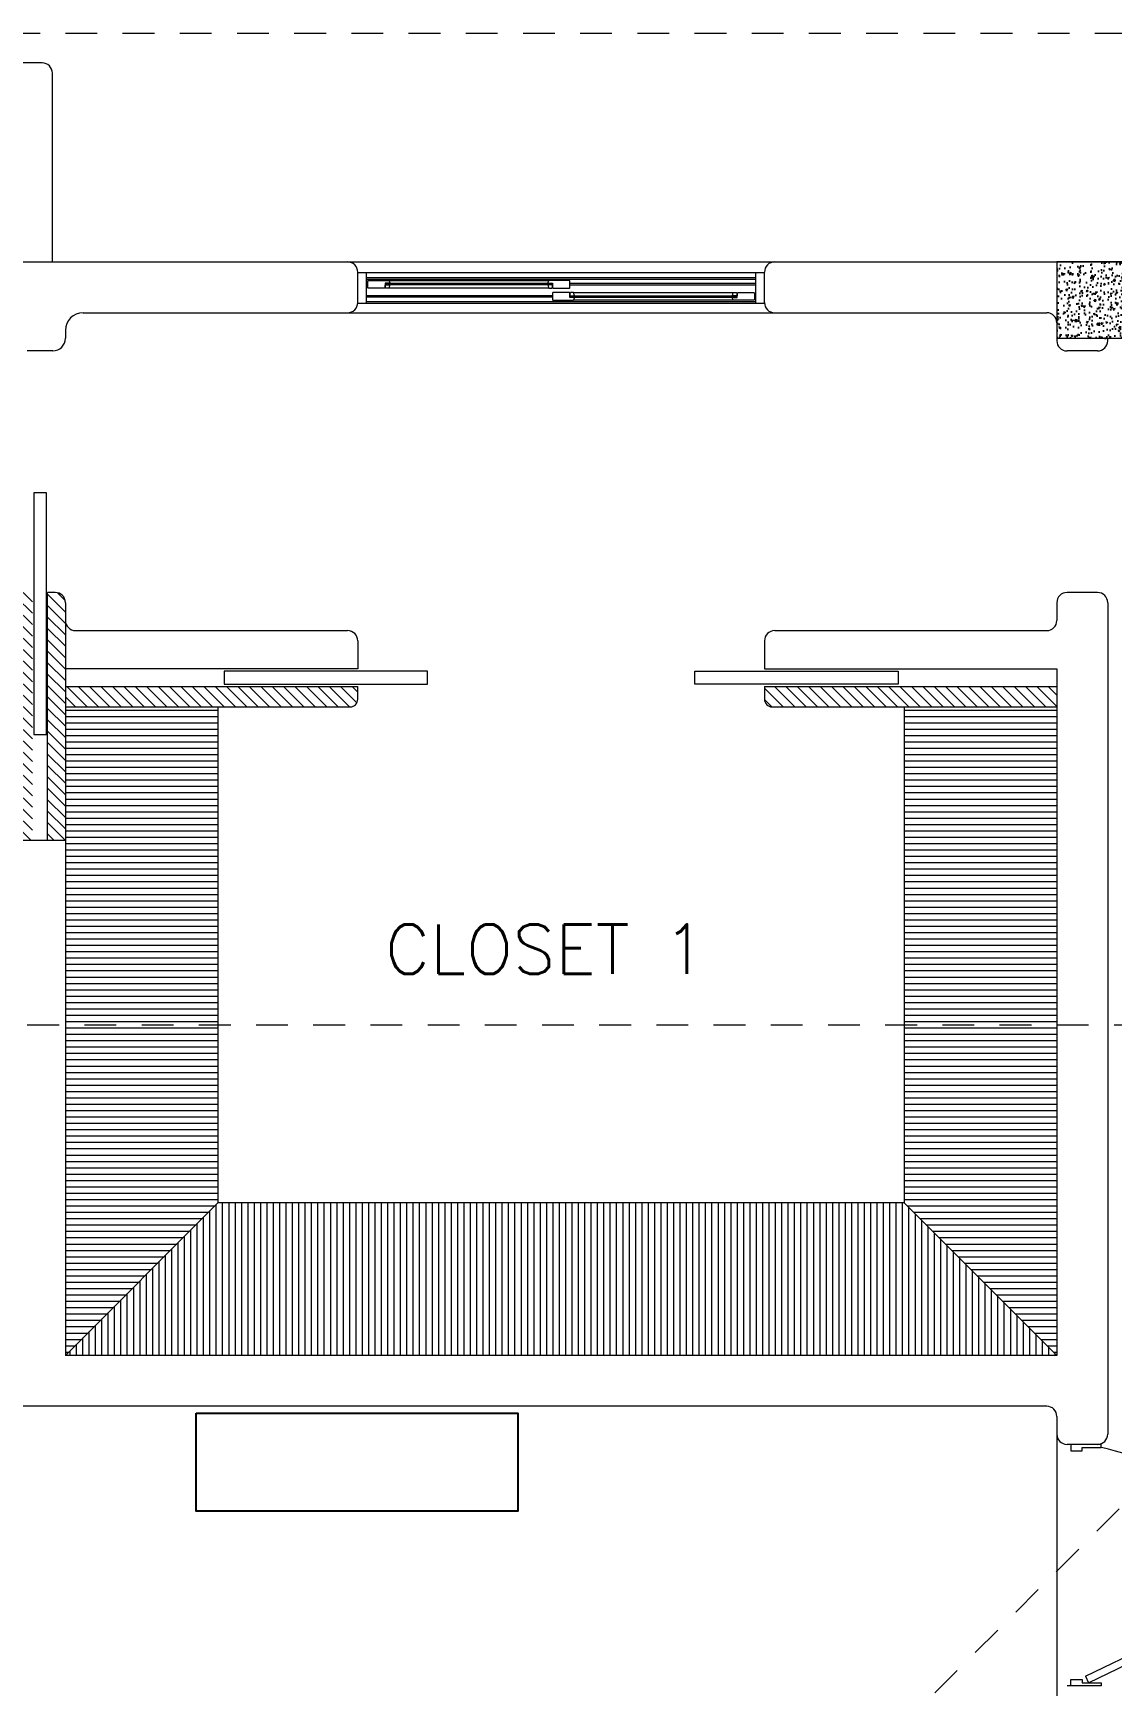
# Model space of a CAD drawing. Header units: metres. Extents: x -232 to 581, y 30 to 789.
# Drawn here: x 110.34 to 114.58, y 602.54 to 609.04 of the extents above; entities that cross this region are included whole.
import ezdxf

# ---------------------------------------------------------------- set-up
doc = ezdxf.new("R2010")
doc.units = ezdxf.units.M
doc.linetypes.add('HIDDEN2', pattern=[0.1875, 0.125, -0.0625])
for name, color, linetype, lineweight in [('A-DOOR', 35, 'Continuous', 5), ('A-WALL', 250, 'Continuous', 20), ('baños', 140, 'Continuous', 0), ('closets', 253, 'Continuous', 0), ('Columnas', 7, 'Continuous', 18), ('cristales', 131, 'Continuous', 0), ('muros bajitos', 252, 'Continuous', 5), ('PLF 01', 252, 'Continuous', 9), ('textos', 7, 'Continuous', 0)]:
    doc.layers.add(name, color=color, linetype=linetype, lineweight=lineweight)
doc.layers.add('HATCH', color=8, linetype='Continuous')
doc.layers.add('MOBILIARIOS', color=252, linetype='Continuous')
doc.layers.add('PISO', color=7, linetype='Continuous', lineweight=5, true_color=0xe6e6e6)
doc.layers.add('Techos 1', color=7, linetype='HIDDEN2', lineweight=9, true_color=0x42391a)
doc.styles.get("Standard").update_dxf_attribs({"font": 'arial.ttf'})

# ---------------------------------------------------------------- blocks, each defined once
blk = doc.blocks.new('puerta 1.00')
at = {"layer": 'A-DOOR'}
for p, q in [((-0.15, -0.0125), (-0.9369, -0.3949)), ((-0.1376, -0.038), (-0.9245, -0.4204)), ((-0.1376, -0.038), (-0.15, -0.0125)), ((-0.8946, -0.3743), (-0.8996, -0.3641)), ((-0.8777, -0.3661), (-0.8826, -0.3559)), ((-0.9369, -0.3949), (-0.9245, -0.4204)), ((-0.8822, -0.3998), (-0.8772, -0.4101)), ((-0.8653, -0.3916), (-0.8603, -0.4018))]:
    blk.add_line(p, q, dxfattribs=at)
for points in [[(-0.08, 0), (-0.08, -0.025), (-0.125, -0.025), (-0.125, -0.0125), (-0.2, -0.0125), (-0.2, 0), (-0.08, 0)], [(-0.08, -0.95), (-0.08, -0.925), (-0.125, -0.925), (-0.125, -0.9375), (-0.2, -0.9375), (-0.2, -0.95), (-0.08, -0.95)]]:
    blk.add_lwpolyline(points, dxfattribs=at)
blk.add_arc((0.0366, 0.1602), 1.1229, 211.13358, 257.83427, dxfattribs=at)
for points in [[(-0.8982, -0.3642), (-0.9033, -0.3642), (-0.912, -0.3591), (-0.917, -0.3504), (-0.917, -0.3403), (-0.912, -0.3316), (-0.9033, -0.3265), (-0.8932, -0.3265), (-0.8844, -0.3316), (-0.8794, -0.3403), (-0.8794, -0.3504), (-0.8844, -0.3591), (-0.8932, -0.3642), (-0.8982, -0.3642)], [(-0.8617, -0.4394), (-0.8667, -0.4394), (-0.8754, -0.4344), (-0.8805, -0.4256), (-0.8805, -0.4156), (-0.8754, -0.4068), (-0.8667, -0.4018), (-0.8566, -0.4018), (-0.8479, -0.4068), (-0.8428, -0.4156), (-0.8428, -0.4257), (-0.8479, -0.4344), (-0.8566, -0.4394), (-0.8617, -0.4394)]]:
    blk.add_open_spline(points, degree=2, dxfattribs=at)
blk = doc.blocks.new('A$C89702949')
at = {"layer": 'HATCH'}
h = blk.add_hatch(dxfattribs=at)
h.set_pattern_fill('AR-CONC', color=256, scale=0.00032)
h.set_pattern_definition([(50, (114.33107, 55.238796), (0.058299094, -0.005100507), [0.006096, -0.067056]), (355, (114.33107, 55.238796), (-0.011277895, 0.06113819), [0.0048768, -0.053644987]), (100.451445, (114.33593, 55.23837), (0.0470212, 0.05603768), [0.005180803, -0.056988878]), (46.1842, (114.33107, 55.25505), (0.086745293, -0.013453545), [0.009144, -0.100584]), (96.63556, (114.3383, 55.25393), (0.07596932, 0.07917636), [0.00777121, -0.085483395]), (351.18415, (114.33107, 55.25505), (0.07596932, 0.07917636), [0.00731519, -0.080467114]), (21, (114.3392, 55.25099), (0.048516605, -0.032724863), [0.006096, -0.067056]), (326, (114.3392, 55.25099), (0.01977665, 0.05894015), [0.0048768, -0.0536448]), (71.451445, (114.34324, 55.24826), (0.068293254, 0.026215286), [0.005180803, -0.05698878]), (37.5, (114.331071, 55.238796), (0.000988353, 0.0270576124), [0, -0.05299456, 0, -0.0544576, 0, -0.053848]), (7.5, (114.33107, 55.238796), (0.021382292, 0.032057784), [0, -0.03104896, 0, -0.05177536, 0, -0.0205232]), (327.5, (114.312946, 55.238796), (0.0433889905, -0.001833198), [0, -0.02032, 0, -0.0633984, 0, -0.0841248]), (317.5, (114.304818, 55.238796), (0.047401338, 0.008136477), [0, -0.026416, 0, -0.04210304, 0, -0.0597408])])
h.paths.add_polyline_path([(15.3, 19.9891), (15.3, 19.6891), (16.1, 19.6891), (16.1, 19.9891)])
at = {"layer": 'Columnas'}
blk.add_lwpolyline([(15.3, 19.9891), (15.3, 19.6891), (16.1, 19.6891), (16.1, 19.9891)], close=True, dxfattribs=at)
blk = doc.blocks.new('20.03.2026 LN 09 SEGUNDO NIVEL ARQ')
at = {"layer": 'closets'}
h = blk.add_hatch(dxfattribs=at)
h.set_pattern_fill('LINE', color=5, scale=0.2)
h.set_pattern_definition([(0, (-880.390902, 203.123477), (0, 0.025), [])])
h.paths.add_polyline_path([(90.5959, -44.2486), (89.9959, -44.2486), (89.9959, -45.4986), (90.5959, -45.4986)])
h.paths.add_polyline_path([(90.5959, -45.4986), (89.9959, -45.4986), (89.9959, -46.1986), (90.5959, -46.7986), (90.5959, -46.7286)])
h.paths.add_polyline_path([(87.2959, -45.4986), (86.6959, -45.4986), (86.6959, -46.7986), (87.2959, -46.1986)])
h.paths.add_polyline_path([(87.2959, -44.2486), (86.6959, -44.2486), (86.6959, -45.4986), (87.2959, -45.4986)])
h = blk.add_hatch(dxfattribs=at)
h.set_pattern_fill('LINE', color=5, scale=0.2, angle=90)
h.set_pattern_definition([(90, (-880.340902, 203.173477), (-0.025, 2e-18), [])])
h.paths.add_polyline_path([(89.9959, -46.1986), (87.2959, -46.1986), (86.6959, -46.7986), (90.5188, -46.7983), (90.5959, -46.7986)])
at = {"layer": 'PLF 01'}
h = blk.add_hatch(dxfattribs=at)
h.set_pattern_fill('LINE', color=5, scale=0.01, angle=-45)
h.set_pattern_definition([(315, (-83.351617, -37.2369), (0.0224506403, 0.0224506403), [])])
edge = h.paths.add_edge_path()
edge.add_line((86.4959, -44.7736), (86.5659, -44.7736))
edge.add_line((86.5659, -44.7736), (86.5659, -43.7986))
edge.add_line((86.5659, -43.7986), (86.5359, -43.7986))
edge.add_arc((86.5359, -43.8386), 0.04, 90, 180)
edge.add_line((86.4959, -43.8386), (86.4959, -44.7736))
edge = h.paths.add_edge_path()
edge.add_arc((86.6559, -43.8386), 0.04, 360, 450)
edge.add_line((86.6559, -43.7986), (86.6259, -43.7986))
edge.add_line((86.6259, -43.7986), (86.6259, -44.7736))
edge.add_line((86.6259, -44.7736), (86.6959, -44.7736))
edge.add_line((86.6959, -44.7736), (86.6959, -43.8386))
h = blk.add_hatch(dxfattribs=at)
h.set_pattern_fill('LINE', color=5, scale=0.01, angle=-45)
h.set_pattern_definition([(315, (-133.265895, -99.953906), (0.0224506403, 0.0224506403), [])])
edge = h.paths.add_edge_path()
edge.add_arc((87.8159, -44.2186), 0.03, 270, 360)
edge.add_line((87.8459, -44.2186), (87.8459, -44.1686))
edge.add_line((87.8459, -44.1686), (86.6959, -44.1686))
edge.add_line((86.6959, -44.1686), (86.6959, -44.2486))
edge.add_line((86.6959, -44.2486), (87.8159, -44.2486))
edge = h.paths.add_edge_path()
edge.add_line((90.5959, -44.2486), (90.5959, -44.1686))
edge.add_line((90.5959, -44.1686), (89.4459, -44.1686))
edge.add_line((89.4459, -44.1686), (89.4459, -44.2186))
edge.add_arc((89.476, -44.2186), 0.03, 180.04275, 269.95725)
edge.add_line((89.4759, -44.2486), (90.5959, -44.2486))
at = {"layer": 'A-DOOR', "color": 5}
for p, q in [((87.7959, -42.4986), (89.4859, -42.4986)), ((87.8459, -42.5404), (89.4459, -42.5404)), ((87.8799, -42.6604), (87.8799, -42.5404)), ((87.8799, -42.5604), (89.4119, -42.5604)), ((87.8799, -42.5664), (89.4119, -42.5664)), ((87.8859, -42.5729), (87.8874, -42.5714)), ((87.8859, -42.5999), (87.8859, -42.5729)), ((87.8874, -42.5714), (87.9681, -42.5714)), ((87.9681, -42.5714), (87.9699, -42.5729)), ((87.9681, -42.5714), (88.5978, -42.5714)), ((87.9699, -42.5729), (87.9719, -42.5809)), ((88.5959, -42.5729), (88.5939, -42.5809)), ((88.5978, -42.5714), (88.5959, -42.5729)), ((88.6784, -42.5714), (88.5978, -42.5714)), ((88.6799, -42.5729), (88.6784, -42.5714)), ((88.6799, -42.5999), (88.6799, -42.5729)), ((89.4119, -42.6604), (89.4119, -42.5404)), ((88.6119, -42.6314), (87.8799, -42.6314)), ((88.6119, -42.6374), (87.8799, -42.6374)), ((87.8874, -42.6014), (87.8859, -42.5999)), ((87.9524, -42.6014), (87.8874, -42.6014)), ((87.9539, -42.5999), (87.9524, -42.6014)), ((87.9714, -42.5824), (87.9539, -42.5824)), ((87.9539, -42.5824), (87.9539, -42.5999)), ((87.9539, -42.5854), (87.9589, -42.5854)), ((87.9539, -42.5854), (87.9589, -42.5854)), ((87.9589, -42.5834), (87.9649, -42.5874)), ((87.9589, -42.5874), (87.9649, -42.5834)), ((88.5987, -42.6024), (87.9672, -42.6024)), ((87.9719, -42.5819), (87.9714, -42.5824)), ((87.9719, -42.5809), (87.9719, -42.5819)), ((88.5939, -42.5809), (88.5939, -42.5819)), ((88.5939, -42.5819), (88.5944, -42.5824)), ((88.5944, -42.5824), (88.6119, -42.5824)), ((88.6069, -42.5834), (88.6009, -42.5874)), ((88.6069, -42.5874), (88.6009, -42.5834)), ((88.6119, -42.5854), (88.6069, -42.5854)), ((88.6119, -42.5854), (88.6069, -42.5854)), ((88.6119, -42.5824), (88.6119, -42.5999)), ((88.6119, -42.5999), (88.6134, -42.6014)), ((88.6134, -42.6194), (88.6119, -42.6209)), ((88.6119, -42.6209), (88.6119, -42.6479)), ((88.6134, -42.6014), (88.6784, -42.6014)), ((88.6784, -42.6194), (88.6134, -42.6194)), ((88.6799, -42.5999), (88.6784, -42.6014)), ((88.6799, -42.6209), (88.6784, -42.6194)), ((89.4119, -42.5834), (88.6799, -42.5834)), ((89.4119, -42.5894), (88.6799, -42.5894)), ((88.6799, -42.6384), (88.6799, -42.6209)), ((88.6799, -42.6354), (88.6849, -42.6354)), ((88.6799, -42.6354), (88.6849, -42.6354)), ((88.6974, -42.6384), (88.6799, -42.6384)), ((88.6849, -42.6374), (88.6909, -42.6334)), ((88.6849, -42.6334), (88.6909, -42.6374)), ((88.6932, -42.6184), (89.3247, -42.6184)), ((88.6959, -42.6479), (88.6979, -42.6399)), ((88.6979, -42.6389), (88.6974, -42.6384)), ((88.6979, -42.6399), (88.6979, -42.6389)), ((89.3199, -42.6389), (89.3204, -42.6384)), ((89.3199, -42.6399), (89.3199, -42.6389)), ((89.3219, -42.6479), (89.3199, -42.6399)), ((89.3204, -42.6384), (89.3379, -42.6384)), ((89.3329, -42.6374), (89.3269, -42.6334)), ((89.3329, -42.6334), (89.3269, -42.6374)), ((89.3379, -42.6354), (89.3329, -42.6354)), ((89.3379, -42.6354), (89.3329, -42.6354)), ((89.3379, -42.6209), (89.3394, -42.6194)), ((89.3379, -42.6384), (89.3379, -42.6209)), ((89.3394, -42.6194), (89.4044, -42.6194)), ((89.4044, -42.6194), (89.4059, -42.6209)), ((89.4059, -42.6209), (89.4059, -42.6479)), ((87.8059, -42.6986), (89.4859, -42.6986)), ((87.8459, -42.6604), (89.4459, -42.6604)), ((87.8799, -42.6544), (89.4119, -42.6544)), ((88.6119, -42.6479), (88.6134, -42.6494)), ((88.6134, -42.6494), (88.6941, -42.6494)), ((88.6941, -42.6494), (88.6959, -42.6479)), ((89.3238, -42.6494), (88.6941, -42.6494)), ((89.3238, -42.6494), (89.3219, -42.6479)), ((89.4044, -42.6494), (89.3238, -42.6494)), ((89.4059, -42.6479), (89.4044, -42.6494))]:
    blk.add_line(p, q, dxfattribs=at)
for points in [[(87.9539, -42.5854), (87.9589, -42.5854), (87.9589, -42.5854), (87.9539, -42.5854)], [(87.9589, -42.5834), (87.9649, -42.5834), (87.9649, -42.5874), (87.9589, -42.5874)], [(87.9589, -42.5874), (88.6069, -42.5874), (88.6069, -42.5834), (87.9589, -42.5834)], [(87.9589, -42.5834), (88.6069, -42.5834), (88.6069, -42.5874), (87.9589, -42.5874)], [(87.9714, -42.5824), (87.9594, -42.5824), (87.9594, -42.5834), (87.9714, -42.5834)], [(87.9714, -42.5874), (87.9594, -42.5874), (87.9594, -42.5884), (87.9714, -42.5884)], [(87.9649, -42.5834), (87.9699, -42.5834), (87.9699, -42.5874), (87.9649, -42.5874)], [(88.5944, -42.5824), (88.6064, -42.5824), (88.6064, -42.5834), (88.5944, -42.5834)], [(88.5944, -42.5874), (88.6064, -42.5874), (88.6064, -42.5884), (88.5944, -42.5884)], [(88.6009, -42.5834), (88.5959, -42.5834), (88.5959, -42.5874), (88.6009, -42.5874)], [(88.6069, -42.5834), (88.6009, -42.5834), (88.6009, -42.5874), (88.6069, -42.5874)], [(88.6119, -42.5854), (88.6069, -42.5854), (88.6069, -42.5854), (88.6119, -42.5854)], [(88.6799, -42.6354), (88.6849, -42.6354), (88.6849, -42.6354), (88.6799, -42.6354)], [(89.3329, -42.6334), (88.6849, -42.6334), (88.6849, -42.6374), (89.3329, -42.6374)], [(89.3329, -42.6374), (88.6849, -42.6374), (88.6849, -42.6334), (89.3329, -42.6334)], [(88.6849, -42.6374), (88.6909, -42.6374), (88.6909, -42.6334), (88.6849, -42.6334)], [(88.6974, -42.6334), (88.6854, -42.6334), (88.6854, -42.6324), (88.6974, -42.6324)], [(88.6974, -42.6384), (88.6854, -42.6384), (88.6854, -42.6374), (88.6974, -42.6374)], [(88.6909, -42.6374), (88.6959, -42.6374), (88.6959, -42.6334), (88.6909, -42.6334)], [(89.3204, -42.6334), (89.3324, -42.6334), (89.3324, -42.6324), (89.3204, -42.6324)], [(89.3204, -42.6384), (89.3324, -42.6384), (89.3324, -42.6374), (89.3204, -42.6374)], [(89.3269, -42.6374), (89.3219, -42.6374), (89.3219, -42.6334), (89.3269, -42.6334)], [(89.3329, -42.6374), (89.3269, -42.6374), (89.3269, -42.6334), (89.3329, -42.6334)], [(89.3379, -42.6354), (89.3329, -42.6354), (89.3329, -42.6354), (89.3379, -42.6354)], [(86.5709, -43.407), (86.5709, -44.357), (86.622, -44.357), (86.622, -43.407)], [(88.1204, -44.1086), (87.3204, -44.1086), (87.3204, -44.1586), (88.1204, -44.1586)], [(89.1715, -44.1086), (89.9715, -44.1086), (89.9715, -44.1586), (89.1715, -44.1586)]]:
    blk.add_lwpolyline(points, close=True, dxfattribs=at)
for points in [[(87.9561, -42.6009, 0.341999), (87.9541, -42.5994), (87.9539, -42.5991), (87.9539, -42.5894), (87.9549, -42.5884), (87.9719, -42.5884), (87.9719, -42.5889), (87.9686, -42.6013, -0.339454), (87.9672, -42.6024), (87.958, -42.6024, -0.341999)], [(88.6098, -42.6009, -0.341999), (88.6117, -42.5994), (88.6119, -42.5991), (88.6119, -42.5894), (88.6109, -42.5884), (88.5939, -42.5884), (88.5939, -42.5889), (88.5972, -42.6013, 0.339454), (88.5987, -42.6024), (88.6078, -42.6024, 0.341999)], [(88.6821, -42.6199, -0.341999), (88.6801, -42.6214), (88.6799, -42.6217), (88.6799, -42.6314), (88.6809, -42.6324), (88.6979, -42.6324), (88.6979, -42.6319), (88.6946, -42.6195, 0.339454), (88.6932, -42.6184), (88.684, -42.6184, 0.341999)], [(89.3358, -42.6199, 0.341999), (89.3377, -42.6214), (89.3379, -42.6217), (89.3379, -42.6314), (89.3369, -42.6324), (89.3199, -42.6324), (89.3199, -42.6319), (89.3232, -42.6195, -0.339454), (89.3247, -42.6184), (89.3338, -42.6184, -0.341999)]]:
    blk.add_lwpolyline(points, format="xyb", close=True, dxfattribs=at)
at = {"layer": 'A-WALL', "color": 5}
for p, q in [((85.736, -42.4986), (87.8059, -42.4986)), ((89.4859, -42.4986), (91.7809, -42.4986)), ((87.8459, -42.6586), (87.8459, -42.5386)), ((89.4459, -42.6586), (89.4459, -42.5386)), ((86.7659, -42.6986), (87.8059, -42.6986)), ((89.4859, -42.6986), (90.5559, -42.6986)), ((86.6959, -42.7686), (86.6959, -42.7986)), ((90.5959, -42.7386), (90.5959, -42.8086)), ((90.7959, -42.8086), (90.7959, -42.7986)), ((86.6459, -42.8486), (86.5459, -42.8486)), ((90.7559, -42.8486), (90.6359, -42.8486)), ((86.6559, -43.7986), (86.6259, -43.7986)), ((86.6259, -44.7736), (86.6259, -43.7986)), ((90.7559, -43.7986), (90.6359, -43.7986)), ((86.6959, -43.8386), (86.6959, -43.9086)), ((86.6959, -43.8486), (86.6959, -43.8786)), ((90.5959, -43.8386), (90.5959, -43.9086)), ((90.7959, -43.8386), (90.7959, -47.1086)), ((86.6959, -43.883), (86.6959, -46.7986)), ((86.7359, -43.9486), (87.8059, -43.9486)), ((87.8459, -43.9886), (87.8459, -44.0986)), ((89.4459, -43.9886), (89.4459, -44.0986)), ((89.4859, -43.9486), (90.5559, -43.9486)), ((87.8459, -44.0986), (86.6959, -44.0986)), ((89.4459, -44.0986), (90.5959, -44.0986)), ((90.5959, -44.0986), (90.5959, -46.7986)), ((86.6959, -44.1686), (87.8459, -44.1686)), ((87.8459, -44.2186), (87.8459, -44.1686)), ((89.4459, -44.1686), (90.5959, -44.1686)), ((89.4459, -44.1686), (89.4459, -44.2186)), ((86.6959, -44.2486), (87.8159, -44.2486)), ((89.4759, -44.2486), (90.5959, -44.2486)), ((86.6959, -44.7736), (86.4959, -44.7736)), ((90.5959, -46.7986), (86.6959, -46.7986)), ((90.5559, -46.9986), (86.4959, -46.9986)), ((90.5959, -47.0386), (90.5959, -47.1086)), ((90.7559, -47.1486), (90.6359, -47.1486)), ((90.7559, -48.0986), (90.6359, -48.0986))]:
    blk.add_line(p, q, dxfattribs=at)
for centre, radius, start, end in [((87.8059, -42.5386), 0.04, 360, 89.99977), ((89.4859, -42.5386), 0.04, 90, 180), ((86.7659, -42.7686), 0.07, 90, 180), ((87.8059, -42.6586), 0.04, 270, 360), ((89.4859, -42.6586), 0.04, 180, 270), ((90.5559, -42.7386), 0.04, 360, 90), ((86.6459, -42.7986), 0.05, 270, 0), ((90.6359, -42.8086), 0.04, 180, 270), ((90.7559, -42.8086), 0.04, 270, 360), ((86.6559, -43.8386), 0.04, 0, 90), ((90.6359, -43.8386), 0.04, 90, 180), ((90.7559, -43.8386), 0.04, 0, 90), ((86.7359, -43.9086), 0.04, 180, 270), ((90.5559, -43.9086), 0.04, 270, 0), ((87.8059, -43.9886), 0.04, 0, 90), ((89.4859, -43.9886), 0.04, 90, 180), ((87.8159, -44.2186), 0.03, 270, 0), ((89.4759, -44.2186), 0.03, 180, 270), ((90.5559, -47.0386), 0.04, 0, 90), ((90.6359, -47.1086), 0.04, 180, 270), ((90.7559, -47.1086), 0.04, 270, 0)]:
    blk.add_arc(centre, radius, start, end, dxfattribs=at)
at = {"layer": 'closets', "color": 5}
for p, q in [((87.2959, -44.2486), (87.2959, -46.1986)), ((89.9959, -44.2486), (89.9959, -46.1986)), ((87.2959, -46.1986), (86.6959, -46.7986)), ((89.9959, -46.1986), (87.2959, -46.1986)), ((89.9959, -46.1986), (90.5959, -46.7986))]:
    blk.add_line(p, q, dxfattribs=at)
at = {"layer": 'cristales', "color": 5, "const_width": 0.004}
for points in [[(87.9699, -42.5854), (88.5959, -42.5854)], [(89.3219, -42.6354), (88.6959, -42.6354)]]:
    blk.add_lwpolyline(points, dxfattribs=at)
at = {"layer": 'MOBILIARIOS', "color": 5}
blk.add_lwpolyline([(87.21, -47.0258), (88.4756, -47.0258), (88.4756, -47.4117), (87.21, -47.4117)], close=True, dxfattribs=at)
at = {"layer": 'muros bajitos', "color": 5}
for p, q in [((86.6044, -41.716), (79.3881, -41.716)), ((86.6444, -42.4986), (86.6444, -41.756))]:
    blk.add_line(p, q, dxfattribs=at)
blk.add_arc((86.6044, -41.756), 0.04, 360, 90, dxfattribs=at)
at = {"layer": 'PISO', "color": 5}
blk.add_line((90.5959, -47.1086), (90.5959, -48.1386), dxfattribs=at)
at = {"layer": 'Techos 1', "color": 5}
for p, q in [((74.0959, -41.5986), (102.1459, -41.5986)), ((77.9959, -45.4986), (92.7459, -45.4986)), ((88.8427, -49.3986), (92.7459, -45.4986))]:
    blk.add_line(p, q, dxfattribs=at)
at = {"color": 5}
blk.add_blockref('A$C89702949', (75.2959, -62.4877), dxfattribs=at)
at = {"layer": 'A-DOOR', "color": 5, "rotation": 180}
blk.add_blockref('puerta 1.00', (90.5709, -48.0986), dxfattribs=at)
at = {"layer": 'baños', "color": 5, "linetype": 'Continuous', "flags": 8}
for tag, p in [('MODELNUMBER', (83.7813, -42.9175, 0)), ('MATERIAL', (83.7813, -42.9176, 0)), ('PRODUCT', (83.7813, -42.9176, 0)), ('TRADENAME', (83.7813, -42.9176, 0)), ('MODELNUMBER', (84.956, -42.9175, 0)), ('TRADENAME', (84.956, -42.9176, 0)), ('MATERIAL', (84.956, -42.9176, 0)), ('PRODUCT', (84.956, -42.9176, 0))]:
    blk.add_attdef(tag, p, '', height=0.0000254, rotation=180.00008, dxfattribs=at)
at = {"layer": 'baños', "color": 5, "linetype": 'Continuous'}
for tag, p, rotation in [('TRADENAME', (85.8912, -56.9933), 180.00008), ('MODELNUMBER', (85.8912, -56.9934), 180.00008), ('MATERIAL', (85.8914, -56.9932), 180.00008), ('PRODUCT', (85.8914, -56.9933), 180.00008), ('MODELNUMBER', (86.6008, -56.9934), 179.99992), ('MATERIAL', (86.6008, -56.9932), 179.99992), ('PRODUCT', (86.6008, -56.9933), 179.99992), ('TRADENAME', (86.6008, -56.9933), 179.99992)]:
    blk.add_attdef(tag, p, '', height=0.0000254, rotation=rotation, dxfattribs=at)
at = {"layer": 'textos', "color": 5, "insert": (87.9541, -45.2988), "char_height": 0.195, "width": 3.404877, "attachment_point": 7}
blk.add_mtext('{\\Fromans|c0;CLOSET 1}', dxfattribs=at)

msp = doc.modelspace()

# ---------------------------------------------------------------- block references
at = {"color": 1}
msp.add_blockref('20.03.2026 LN 09 SEGUNDO NIVEL ARQ', (23.7698, 650.6342), dxfattribs=at)

doc.saveas('drawing.dxf')
